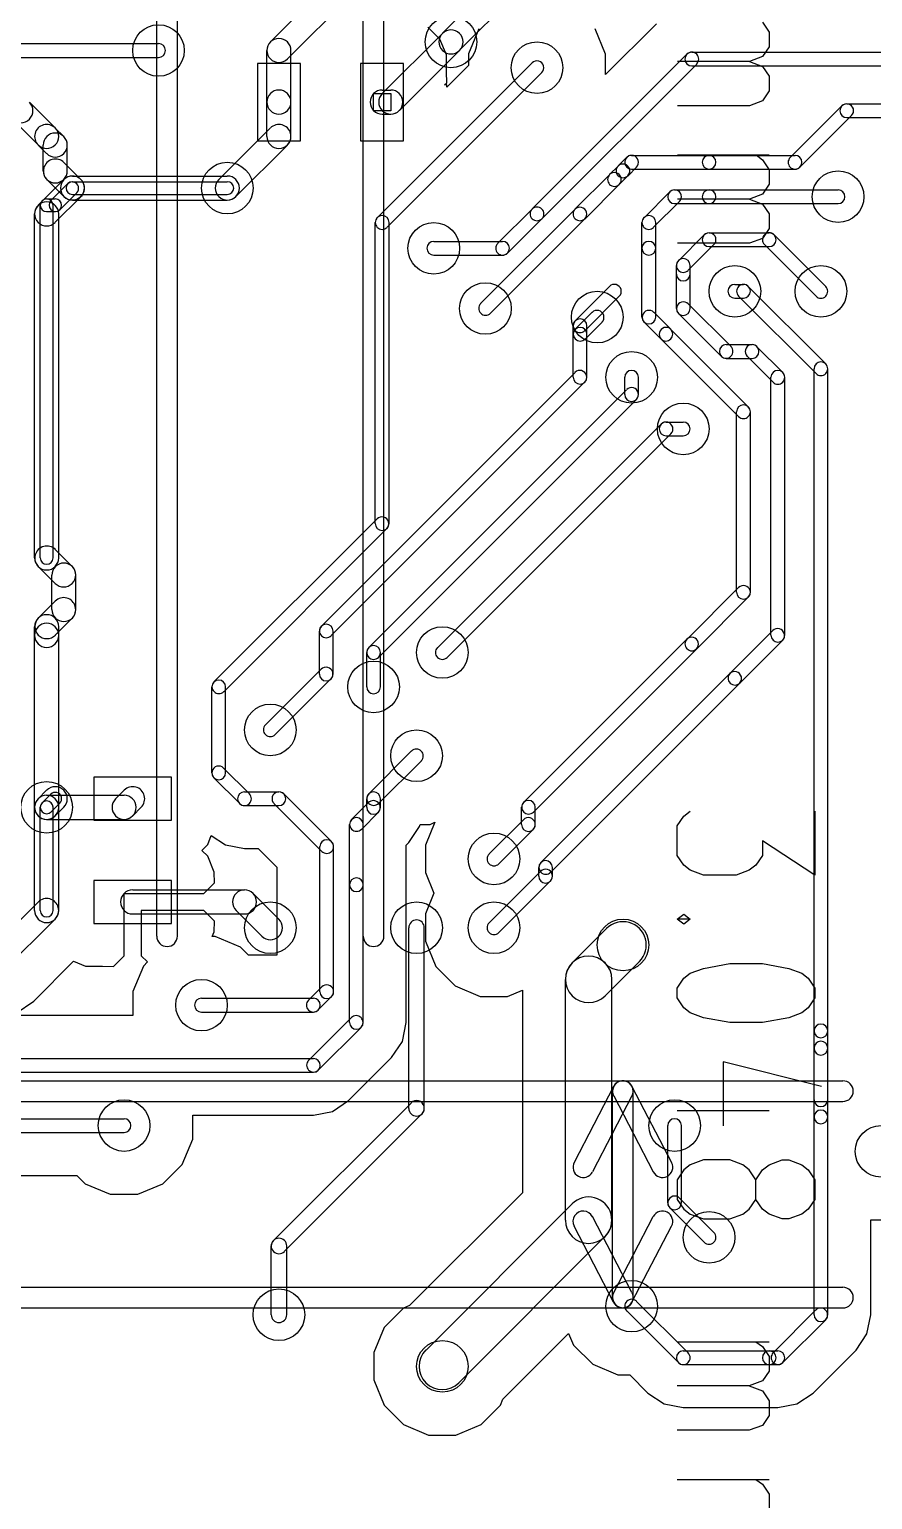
# Model space of a CAD drawing. Extents: x -29274 to 69862, y 24345 to 162744.
# Drawn here: x 47500 to 52400, y 35146 to 43692 of the extents above; entities that cross this region are included whole.
import ezdxf

# ---------------------------------------------------------------- set-up
doc = ezdxf.new("R2010")
doc.units = 0
doc.layers.add('BLACK', color=1, linetype='CONTINUOUS')

msp = doc.modelspace()

# ---------------------------------------------------------------- linework, layer by layer
at = {"layer": 'BLACK'}
for p, q in [((48240, 38421), (48240, 48049)), ((48360, 38421), (48360, 48049)), ((49440, 38421), (49440, 48049)), ((49560, 38421), (49560, 48049)), ((50100, 44819), (48901, 43620)), ((50199, 44720), (49000, 43521)), ((49901, 43670), (50700, 44469)), ((50000, 43571), (50799, 44370)), ((49886, 43636), (49816, 43706)), ((49886, 43636), (49816, 43706)), ((50112, 43696), (50051, 43550)), ((50112, 43696), (50051, 43550)), ((50849, 43549), (50788, 43696)), ((50849, 43549), (50788, 43696)), ((51144, 43725), (50849, 43430)), ((51144, 43725), (50849, 43430)), ((51761, 43735), (51800, 43677)), ((51800, 43677), (51800, 43592)), ((43650, 43610), (48250, 43610)), ((49900, 43669), (49551, 43320)), ((49924, 43545), (49886, 43636)), ((49924, 43545), (49886, 43636)), ((51800, 43592), (51761, 43535)), ((43650, 43530), (48250, 43530)), ((48880, 43270), (48880, 43570)), ((49020, 43270), (49020, 43570)), ((49999, 43570), (49650, 43221)), ((49924, 43446), (49924, 43545)), ((49924, 43446), (49924, 43545)), ((50051, 43550), (50051, 43482)), ((50051, 43550), (50051, 43482)), ((51321, 43548), (50422, 42649)), ((50849, 43430), (50849, 43549)), ((50849, 43430), (50849, 43549)), ((51685, 43506), (51266, 43506)), ((51350, 43560), (52800, 43560)), ((51761, 43535), (51685, 43506)), ((51685, 43506), (51761, 43477)), ((48825, 43495), (48825, 43045)), ((49075, 43495), (48825, 43495)), ((49075, 43045), (49075, 43495)), ((49425, 43495), (49425, 43045)), ((49675, 43495), (49425, 43495)), ((49522, 42599), (50421, 43498)), ((49579, 42542), (50478, 43441)), ((49675, 43045), (49675, 43495)), ((49925, 43382), (49924, 43446)), ((49925, 43382), (49924, 43446)), ((50051, 43482), (49925, 43356)), ((50051, 43482), (49925, 43356)), ((51378, 43491), (50479, 42592)), ((51350, 43480), (52800, 43480)), ((51761, 43477), (51800, 43420)), ((51800, 43420), (51800, 43335)), ((49550, 43340), (49600, 43340)), ((49913, 43370), (49925, 43382)), ((49913, 43370), (49925, 43382)), ((49925, 43370), (49913, 43370)), ((49925, 43370), (49913, 43370)), ((49925, 43356), (49925, 43370)), ((49925, 43356), (49925, 43370)), ((51800, 43335), (51761, 43277)), ((47500, 43269), (47649, 43120)), ((48880, 43070), (48880, 43270)), ((49020, 43070), (49020, 43270)), ((49500, 43220), (49500, 43320)), ((49500, 43320), (49600, 43320)), ((49500, 43220), (49500, 43320)), ((49500, 43320), (49600, 43320)), ((49600, 43320), (49600, 43220)), ((49600, 43320), (49600, 43220)), ((51685, 43249), (51266, 43249)), ((51761, 43277), (51685, 43249)), ((51922, 42948), (52222, 43248)), ((52250, 43260), (52700, 43260)), ((47401, 43170), (47550, 43021)), ((49600, 43220), (49500, 43220)), ((49600, 43220), (49500, 43220)), ((49550, 43200), (49600, 43200)), ((51978, 42892), (52278, 43192)), ((52250, 43180), (52700, 43180)), ((47699, 43070), (47650, 43119)), ((48601, 42820), (48900, 43119)), ((47600, 42971), (47551, 43020)), ((47580, 42870), (47580, 43020)), ((47720, 42870), (47720, 43020)), ((48700, 42721), (48999, 43020)), ((48825, 43045), (49075, 43045)), ((49425, 43045), (49675, 43045)), ((47799, 42820), (47700, 42919)), ((50922, 42899), (50971, 42948)), ((51000, 42960), (51450, 42960)), ((51266, 42963), (51800, 42963)), ((51450, 42960), (51950, 42960)), ((51723, 42963), (51761, 42935)), ((51761, 42935), (51800, 42877)), ((47750, 42840), (48650, 42840)), ((50672, 42649), (50871, 42848)), ((50872, 42849), (50921, 42898)), ((50929, 42792), (50978, 42841)), ((50979, 42842), (51028, 42891)), ((51000, 42880), (51450, 42880)), ((51450, 42880), (51950, 42880)), ((51800, 42877), (51800, 42792)), ((47551, 42670), (47700, 42819)), ((47700, 42721), (47601, 42820)), ((47624, 42697), (47723, 42796)), ((47677, 42644), (47776, 42743)), ((47750, 42807), (48650, 42807)), ((50729, 42592), (50928, 42791)), ((51072, 42598), (51222, 42748)), ((51250, 42760), (51450, 42760)), ((51450, 42760), (52200, 42760)), ((51761, 42735), (51685, 42706)), ((51800, 42792), (51761, 42735)), ((47563, 40620), (47563, 42670)), ((47600, 42707), (47650, 42707)), ((47637, 40620), (47637, 42670)), ((47650, 42571), (47799, 42720)), ((47750, 42733), (48650, 42733)), ((47750, 42700), (48650, 42700)), ((51128, 42542), (51278, 42692)), ((51250, 42680), (51450, 42680)), ((51685, 42706), (51266, 42706)), ((51450, 42680), (52200, 42680)), ((51685, 42706), (51761, 42677)), ((51761, 42677), (51800, 42620)), ((47530, 40620), (47530, 42620)), ((47600, 42633), (47650, 42633)), ((47670, 40620), (47670, 42620)), ((49510, 40820), (49510, 42570)), ((49590, 40820), (49590, 42570)), ((50122, 42099), (50671, 42648)), ((50179, 42042), (50728, 42591)), ((50421, 42648), (50222, 42449)), ((50478, 42591), (50279, 42392)), ((51060, 42420), (51060, 42570)), ((51140, 42420), (51140, 42570)), ((51800, 42620), (51800, 42535)), ((51272, 42348), (51422, 42498)), ((51450, 42510), (51800, 42510)), ((51800, 42535), (51761, 42477)), ((51828, 42498), (52128, 42198)), ((49850, 42460), (50250, 42460)), ((51060, 42020), (51060, 42420)), ((51140, 42020), (51140, 42420)), ((51685, 42449), (51266, 42449)), ((51328, 42292), (51478, 42442)), ((51450, 42430), (51800, 42430)), ((51761, 42477), (51685, 42449)), ((51772, 42442), (52072, 42142)), ((49850, 42380), (50250, 42380)), ((51260, 42070), (51260, 42320)), ((51260, 42270), (51260, 42320)), ((51340, 42070), (51340, 42320)), ((51340, 42270), (51340, 42320)), ((50672, 41999), (50871, 42198)), ((50729, 41942), (50928, 42141)), ((51600, 42210), (51650, 42210)), ((51622, 42142), (52072, 41692)), ((51678, 42198), (52128, 41748)), ((51578, 41849), (51329, 42098)), ((51600, 42130), (51650, 42130)), ((50660, 41670), (50660, 41970)), ((50672, 41949), (50771, 42048)), ((50729, 41892), (50828, 41991)), ((50740, 41670), (50740, 41970)), ((51171, 41892), (51072, 41991)), ((51228, 41949), (51129, 42048)), ((51521, 41792), (51272, 42041)), ((50660, 41670), (50660, 41920)), ((50740, 41670), (50740, 41920)), ((51622, 41442), (51172, 41892)), ((51678, 41498), (51228, 41948)), ((51550, 41860), (51700, 41860)), ((51878, 41698), (51728, 41848)), ((51550, 41780), (51700, 41780)), ((51822, 41642), (51672, 41792)), ((52060, 37870), (52060, 41720)), ((52140, 37870), (52140, 41720)), ((49197, 40224), (50671, 41698)), ((49253, 40168), (50727, 41642)), ((50960, 41570), (50960, 41670)), ((51040, 41570), (51040, 41670)), ((51810, 40170), (51810, 41670)), ((51890, 40170), (51890, 41670)), ((49472, 40099), (50971, 41598)), ((49529, 40042), (51028, 41541)), ((51610, 40420), (51610, 41470)), ((51690, 40420), (51690, 41470)), ((49872, 40098), (51172, 41398)), ((51200, 41410), (51300, 41410)), ((49928, 40042), (51228, 41342)), ((51200, 41330), (51300, 41330)), ((48572, 39899), (49521, 40848)), ((48629, 39842), (49578, 40791)), ((47749, 40570), (47650, 40669)), ((47650, 40471), (47551, 40570)), ((47630, 40320), (47630, 40520)), ((47770, 40320), (47770, 40520)), ((51322, 40148), (51622, 40448)), ((47551, 40270), (47650, 40369)), ((51378, 40092), (51678, 40392)), ((47650, 40171), (47749, 40270)), ((47530, 40170), (47530, 40220)), ((47670, 40170), (47670, 40220)), ((49185, 39945), (49185, 40195)), ((49265, 39945), (49265, 40195)), ((51572, 39949), (51821, 40198)), ((47530, 39170), (47530, 40170)), ((47670, 39170), (47670, 40170)), ((50372, 39199), (51321, 40148)), ((50429, 39142), (51378, 40091)), ((51629, 39892), (51878, 40141)), ((49460, 39870), (49460, 40070)), ((49540, 39870), (49540, 40070)), ((48872, 39649), (49196, 39973)), ((48928, 39593), (49252, 39917)), ((50472, 38849), (51571, 39948)), ((48560, 39370), (48560, 39870)), ((48640, 39370), (48640, 39870)), ((50529, 38792), (51628, 39891)), ((49721, 39498), (49472, 39249)), ((49778, 39441), (49529, 39192)), ((48325, 39345), (47875, 39345)), ((47875, 39345), (47875, 39095)), ((48325, 39095), (48325, 39345)), ((48722, 39192), (48572, 39342)), ((48778, 39248), (48628, 39398)), ((47600, 39269), (47551, 39220)), ((47574, 39196), (47624, 39246)), ((47600, 39240), (48050, 39240)), ((48001, 39220), (48050, 39269)), ((48750, 39260), (48950, 39260)), ((49256, 38971), (48979, 39248)), ((47530, 38570), (47530, 39170)), ((47563, 38570), (47563, 39170)), ((47626, 39144), (47676, 39194)), ((47637, 38570), (47637, 39170)), ((47699, 39170), (47650, 39121)), ((47670, 38570), (47670, 39170)), ((48100, 39121), (48149, 39170)), ((48750, 39180), (48950, 39180)), ((49199, 38914), (48922, 39191)), ((49471, 39198), (49372, 39099)), ((49460, 39170), (49460, 39220)), ((49540, 39170), (49540, 39220)), ((50360, 39070), (50360, 39170)), ((50440, 39070), (50440, 39170)), ((51303, 39119), (51341, 39147)), ((52065, 39147), (52065, 38776)), ((47600, 39100), (48050, 39100)), ((47875, 39095), (48325, 39095)), ((49360, 38720), (49360, 39070)), ((49528, 39141), (49429, 39042)), ((49440, 38720), (49440, 39070)), ((49768, 39059), (49770, 39071)), ((49768, 39059), (49770, 39071)), ((49770, 39071), (49829, 39071)), ((49770, 39071), (49829, 39071)), ((49856, 39083), (49801, 38950)), ((49856, 39083), (49801, 38950)), ((49829, 39071), (49856, 39083)), ((49829, 39071), (49856, 39083)), ((50172, 38899), (50371, 39098)), ((51265, 39062), (51303, 39119)), ((51265, 38890), (51265, 39062)), ((48536, 38954), (48557, 39007)), ((48536, 38954), (48557, 39007)), ((48557, 39007), (48639, 38952)), ((48557, 39007), (48639, 38952)), ((49705, 38965), (49768, 39059)), ((49705, 38965), (49768, 39059)), ((50229, 38842), (50428, 39041)), ((52065, 38776), (51760, 38976)), ((51760, 38976), (51760, 38890)), ((48502, 38920), (48536, 38954)), ((48502, 38920), (48536, 38954)), ((48536, 38886), (48502, 38920)), ((48536, 38886), (48502, 38920)), ((48639, 38952), (48750, 38930)), ((48639, 38952), (48750, 38930)), ((48750, 38930), (48830, 38930)), ((48750, 38930), (48830, 38930)), ((48830, 38930), (48938, 38822)), ((48830, 38930), (48938, 38822)), ((49188, 38098), (49188, 38942)), ((49268, 38098), (49268, 38942)), ((49690, 38950), (49705, 38965)), ((49690, 38950), (49705, 38965)), ((49690, 38720), (49690, 38950)), ((49690, 38720), (49690, 38950)), ((49801, 38950), (49801, 38791)), ((49801, 38950), (49801, 38791)), ((51303, 38833), (51265, 38890)), ((51760, 38890), (51722, 38833)), ((48574, 38794), (48536, 38886)), ((48574, 38794), (48536, 38886)), ((48938, 38822), (48938, 38310)), ((48938, 38822), (48938, 38310)), ((50460, 38770), (50460, 38820)), ((50540, 38770), (50540, 38820)), ((51341, 38804), (51303, 38833)), ((51418, 38776), (51341, 38804)), ((51684, 38804), (51608, 38776)), ((51722, 38833), (51684, 38804)), ((48325, 38745), (47875, 38745)), ((47875, 38745), (47875, 38495)), ((48325, 38495), (48325, 38745)), ((48513, 38670), (48575, 38732)), ((48513, 38670), (48575, 38732)), ((48575, 38732), (48574, 38794)), ((48575, 38732), (48574, 38794)), ((49360, 37920), (49360, 38720)), ((49440, 37920), (49440, 38720)), ((49690, 37920), (49690, 38720)), ((49690, 37920), (49690, 38720)), ((49801, 38791), (49851, 38671)), ((49801, 38791), (49851, 38671)), ((50172, 38498), (50472, 38798)), ((50228, 38442), (50528, 38742)), ((51608, 38776), (51418, 38776)), ((48050, 38570), (48050, 38670)), ((48050, 38670), (48150, 38670)), ((48050, 38570), (48050, 38670)), ((48050, 38670), (48150, 38670)), ((48100, 38690), (48750, 38690)), ((48150, 38670), (48200, 38670)), ((48150, 38670), (48200, 38670)), ((48200, 38670), (48513, 38670)), ((48200, 38670), (48513, 38670)), ((48800, 38669), (48949, 38520)), ((49851, 38671), (49801, 38550)), ((49851, 38671), (49801, 38550)), ((47251, 38320), (47550, 38619)), ((48050, 38520), (48050, 38570)), ((48050, 38520), (48050, 38570)), ((48100, 38550), (48750, 38550)), ((48513, 38570), (48150, 38570)), ((48150, 38570), (48150, 38307)), ((48513, 38570), (48150, 38570)), ((48150, 38570), (48150, 38307)), ((48575, 38508), (48513, 38570)), ((48575, 38508), (48513, 38570)), ((48701, 38570), (48850, 38421)), ((49801, 38550), (49801, 38391)), ((49801, 38550), (49801, 38391)), ((51265, 38519), (51303, 38548)), ((51303, 38548), (51341, 38519)), ((47350, 38221), (47649, 38520)), ((47875, 38495), (48325, 38495)), ((48050, 38307), (48050, 38520)), ((48050, 38307), (48050, 38520)), ((48574, 38446), (48575, 38508)), ((48574, 38446), (48575, 38508)), ((49705, 37420), (49705, 38470)), ((49795, 37420), (49795, 38470)), ((50655, 38266), (50854, 38465)), ((51303, 38491), (51265, 38519)), ((51341, 38519), (51265, 38519)), ((51341, 38519), (51303, 38491)), ((48562, 38419), (48574, 38446)), ((48562, 38419), (48574, 38446)), ((48580, 38419), (48562, 38419)), ((48580, 38419), (48562, 38419)), ((48726, 38358), (48580, 38419)), ((48726, 38358), (48580, 38419)), ((49801, 38391), (49862, 38244)), ((49801, 38391), (49862, 38244)), ((47988, 38245), (48050, 38307)), ((47988, 38245), (48050, 38307)), ((48150, 38307), (48186, 38271)), ((48150, 38307), (48186, 38271)), ((48774, 38310), (48726, 38358)), ((48774, 38310), (48726, 38358)), ((48938, 38310), (48774, 38310)), ((48938, 38310), (48774, 38310)), ((47526, 38044), (47756, 38275)), ((47526, 38044), (47756, 38275)), ((47756, 38275), (47825, 38246)), ((47756, 38275), (47825, 38246)), ((47825, 38246), (47924, 38246)), ((47825, 38246), (47924, 38246)), ((47924, 38246), (47988, 38245)), ((47924, 38246), (47988, 38245)), ((48162, 38246), (48101, 38100)), ((48162, 38246), (48101, 38100)), ((48186, 38271), (48162, 38246)), ((48186, 38271), (48162, 38246)), ((49862, 38244), (49974, 38132)), ((49862, 38244), (49974, 38132)), ((50846, 38075), (51045, 38274)), ((51341, 38205), (51418, 38233)), ((51418, 38233), (51570, 38262)), ((51570, 38262), (51760, 38262)), ((51760, 38262), (51913, 38233)), ((51913, 38233), (51989, 38205)), ((49122, 38048), (49200, 38126)), ((49974, 38132), (50120, 38071)), ((49974, 38132), (50120, 38071)), ((50615, 36770), (50615, 38170)), ((50885, 36770), (50885, 38170)), ((51265, 38119), (51303, 38176)), ((51303, 38176), (51341, 38205)), ((51989, 38205), (52027, 38176)), ((52027, 38176), (52065, 38119)), ((47423, 37974), (47526, 38044)), ((47423, 37974), (47526, 38044)), ((48101, 38100), (48101, 37960)), ((48101, 38100), (48101, 37960)), ((48500, 38060), (49150, 38060)), ((49178, 37992), (49256, 38070)), ((50120, 38071), (50279, 38071)), ((50120, 38071), (50279, 38071)), ((50279, 38071), (50365, 38107)), ((50279, 38071), (50365, 38107)), ((50365, 38107), (50365, 36929)), ((50365, 38107), (50365, 36929)), ((51265, 38062), (51265, 38119)), ((51303, 38005), (51265, 38062)), ((52065, 38062), (52027, 38005)), ((52065, 38119), (52065, 38062)), ((48101, 37960), (47351, 37960)), ((48101, 37960), (47351, 37960)), ((48500, 37980), (49150, 37980)), ((51341, 37976), (51303, 38005)), ((51418, 37947), (51341, 37976)), ((51989, 37976), (51913, 37947)), ((52027, 38005), (51989, 37976)), ((49371, 37948), (49122, 37699)), ((49428, 37891), (49179, 37642)), ((49668, 37809), (49690, 37920)), ((49668, 37809), (49690, 37920)), ((51570, 37919), (51418, 37947)), ((51760, 37919), (51570, 37919)), ((51913, 37947), (51760, 37919)), ((52060, 37370), (52060, 37870)), ((52060, 37770), (52060, 37870)), ((52140, 37370), (52140, 37870)), ((52140, 37770), (52140, 37870)), ((49605, 37715), (49668, 37809)), ((49605, 37715), (49668, 37809)), ((46100, 37710), (49150, 37710)), ((49355, 37465), (49605, 37715)), ((49355, 37465), (49605, 37715)), ((52060, 37470), (52060, 37770)), ((52060, 37470), (52060, 37770)), ((52140, 37470), (52140, 37770)), ((52140, 37470), (52140, 37770)), ((46100, 37630), (49150, 37630)), ((52103, 37548), (51532, 37691)), ((51532, 37691), (51532, 37319)), ((42700, 37580), (52228, 37580)), ((50895, 37548), (50666, 37106)), ((51002, 37548), (51232, 37106)), ((42700, 37460), (52228, 37460)), ((48919, 36652), (49718, 37451)), ((49261, 37402), (49355, 37465)), ((49261, 37402), (49355, 37465)), ((51002, 37492), (50773, 37050)), ((50889, 36320), (50889, 37520)), ((50896, 37492), (51126, 37050)), ((51009, 36320), (51009, 37520)), ((45994, 37360), (48050, 37360)), ((48449, 37240), (48449, 37380)), ((48449, 37380), (49150, 37380)), ((48449, 37240), (48449, 37380)), ((48449, 37380), (49150, 37380)), ((48982, 36589), (49781, 37388)), ((49150, 37380), (49261, 37402)), ((49150, 37380), (49261, 37402)), ((51799, 37405), (51265, 37405)), ((52060, 36220), (52060, 37370)), ((52140, 36220), (52140, 37370)), ((45994, 37280), (48050, 37280)), ((51210, 36870), (51210, 37320)), ((51290, 36870), (51290, 37320)), ((48388, 37094), (48449, 37240)), ((48388, 37094), (48449, 37240)), ((48276, 36982), (48388, 37094)), ((48276, 36982), (48388, 37094)), ((51418, 37120), (51341, 37091)), ((51570, 37120), (51418, 37120)), ((51646, 37091), (51570, 37120)), ((51799, 37091), (51875, 37120)), ((51875, 37120), (51913, 37120)), ((51913, 37120), (51989, 37091)), ((46954, 37030), (47776, 37030)), ((46954, 37030), (47776, 37030)), ((47776, 37030), (47824, 36982)), ((47776, 37030), (47824, 36982)), ((51303, 37063), (51265, 37005)), ((51341, 37091), (51303, 37063)), ((51684, 37063), (51646, 37091)), ((51722, 37005), (51684, 37063)), ((51722, 37005), (51760, 37063)), ((51760, 37063), (51799, 37091)), ((51989, 37091), (52027, 37063)), ((52027, 37063), (52065, 37005)), ((47824, 36982), (47970, 36921)), ((47824, 36982), (47970, 36921)), ((48129, 36921), (48276, 36982)), ((48129, 36921), (48276, 36982)), ((50365, 36929), (49708, 36273)), ((50365, 36929), (49708, 36273)), ((51265, 37005), (51265, 36891)), ((51722, 36891), (51722, 37005)), ((52065, 37005), (52065, 36891)), ((47970, 36921), (48129, 36921)), ((47970, 36921), (48129, 36921)), ((49805, 36015), (50655, 36865)), ((51421, 36642), (51222, 36841)), ((51265, 36891), (51303, 36834)), ((51478, 36699), (51279, 36898)), ((51684, 36834), (51722, 36891)), ((51760, 36834), (51722, 36891)), ((52065, 36891), (52027, 36834)), ((51002, 36349), (50773, 36791)), ((50896, 36349), (51126, 36791)), ((51303, 36834), (51341, 36805)), ((51341, 36805), (51418, 36777)), ((51418, 36777), (51570, 36777)), ((51570, 36777), (51646, 36805)), ((51646, 36805), (51684, 36834)), ((51799, 36805), (51760, 36834)), ((51875, 36777), (51799, 36805)), ((51913, 36777), (51875, 36777)), ((51989, 36805), (51913, 36777)), ((52027, 36834), (51989, 36805)), ((52390, 36220), (52390, 36771)), ((52390, 36771), (52529, 36771)), ((52390, 36220), (52390, 36771)), ((52390, 36771), (52529, 36771)), ((49995, 35825), (50845, 36675)), ((50895, 36293), (50666, 36735)), ((51002, 36293), (51232, 36735)), ((48905, 36220), (48905, 36620)), ((48995, 36220), (48995, 36620)), ((42700, 36380), (52228, 36380)), ((42700, 36260), (52228, 36260)), ((49674, 36258), (49562, 36146)), ((49674, 36258), (49562, 36146)), ((49708, 36273), (49674, 36258)), ((49708, 36273), (49674, 36258)), ((50972, 36242), (51272, 35942)), ((51028, 36298), (51328, 35998)), ((51822, 35999), (52071, 36248)), ((51879, 35942), (52128, 36191)), ((52368, 36109), (52390, 36220)), ((52368, 36109), (52390, 36220)), ((49562, 36146), (49501, 36000)), ((49562, 36146), (49501, 36000)), ((50252, 35729), (50634, 36111)), ((50252, 35729), (50634, 36111)), ((50634, 36111), (50662, 36044)), ((50634, 36111), (50662, 36044)), ((52305, 36015), (52368, 36109)), ((52305, 36015), (52368, 36109)), ((49501, 36000), (49501, 35841)), ((49501, 36000), (49501, 35841)), ((50662, 36044), (50774, 35932)), ((50662, 36044), (50774, 35932)), ((51265, 36063), (51799, 36063)), ((51300, 36010), (51800, 36010)), ((51722, 36063), (51760, 36035)), ((51760, 36035), (51799, 35977)), ((51800, 36010), (51850, 36010)), ((52055, 35765), (52305, 36015)), ((52055, 35765), (52305, 36015)), ((50774, 35932), (50920, 35871)), ((50774, 35932), (50920, 35871)), ((51300, 35930), (51800, 35930)), ((51799, 35977), (51799, 35892)), ((51800, 35930), (51850, 35930)), ((49501, 35841), (49562, 35694)), ((49501, 35841), (49562, 35694)), ((50920, 35871), (50989, 35871)), ((50920, 35871), (50989, 35871)), ((50989, 35871), (51095, 35765)), ((50989, 35871), (51095, 35765)), ((51760, 35835), (51684, 35806)), ((51799, 35892), (51760, 35835)), ((50238, 35694), (50252, 35729)), ((50238, 35694), (50252, 35729)), ((51095, 35765), (51189, 35702)), ((51095, 35765), (51189, 35702)), ((51684, 35806), (51265, 35806)), ((51684, 35806), (51760, 35777)), ((51760, 35777), (51799, 35720)), ((51961, 35702), (52055, 35765)), ((51961, 35702), (52055, 35765)), ((49562, 35694), (49674, 35582)), ((49562, 35694), (49674, 35582)), ((50126, 35582), (50238, 35694)), ((50126, 35582), (50238, 35694)), ((51189, 35702), (51300, 35680)), ((51189, 35702), (51300, 35680)), ((51300, 35680), (51800, 35680)), ((51300, 35680), (51800, 35680)), ((51799, 35720), (51799, 35635)), ((51800, 35680), (51850, 35680)), ((51800, 35680), (51850, 35680)), ((51850, 35680), (51961, 35702)), ((51850, 35680), (51961, 35702)), ((49674, 35582), (49820, 35521)), ((49674, 35582), (49820, 35521)), ((49979, 35521), (50126, 35582)), ((49979, 35521), (50126, 35582)), ((51760, 35577), (51684, 35549)), ((51799, 35635), (51760, 35577)), ((49820, 35521), (49979, 35521)), ((49820, 35521), (49979, 35521)), ((51684, 35549), (51265, 35549)), ((51265, 35263), (51799, 35263)), ((51722, 35263), (51760, 35235)), ((51760, 35235), (51799, 35177)), ((51799, 35177), (51799, 35092))]:
    msp.add_line(p, q, dxfattribs=at)
for centre in [(49950, 43620), (48250, 43570), (50450, 43470), (48650, 42770), (52200, 42720), (49850, 42420), (51600, 42170), (52100, 42170), (50150, 42070), (50800, 42020), (51000, 41670), (51300, 41370), (49900, 40070), (49500, 39870), (48900, 39620), (49750, 39470), (47600, 39170), (50200, 38870), (48900, 38470), (49750, 38470), (50200, 38470), (50950, 38370), (48500, 38020), (48050, 37320), (51250, 37320), (52450, 37170), (51450, 36670), (51000, 36270), (48950, 36220), (49900, 35920)]:
    msp.add_circle(centre, 150, dxfattribs=at)
for centre, radius, start, end in [((49950, 43620), 70, -45, 135), ((48250, 43570), 40, 270, 450), ((48950, 43570), 70, 360, 540), ((48950, 43570), 70, 135, 315), ((49950, 43620), 70, 135, 315), ((50450, 43470), 40, 315, 495), ((51350, 43520), 40, 90, 270), ((51350, 43520), 40, -45, 135), ((48950, 43270), 70, 360, 540), ((49550, 43270), 70, 90, 270), ((49600, 43270), 70, 270, 450), ((47450, 43220), 70, 225, 405), ((48950, 43270), 70, 180, 360), ((49600, 43270), 70, 135, 315), ((52250, 43220), 40, 90, 270), ((52250, 43220), 40, 315, 495), ((47600, 43070), 70, 405, 585), ((47600, 43070), 70, 225, 405), ((47650, 43020), 70, 360, 540), ((48950, 43070), 70, 315, 495), ((47650, 43020), 70, 225, 405), ((48950, 43070), 70, 180, 360), ((47651, 42869), 70, 405, 585), ((50950, 42870), 40, 315, 495), ((51000, 42920), 40, 90, 270), ((51000, 42920), 40, 315, 495), ((51450, 42920), 40, 90, 270), ((51450, 42920), 40, 270, 450), ((51950, 42920), 40, 135, 315), ((51950, 42920), 40, 270, 450), ((47650, 42870), 70, 180, 360), ((47750, 42770), 70, 90, 270), ((47749, 42771), 70, 225, 405), ((47750, 42770), 70, 315, 495), ((48650, 42770), 70, 270, 450), ((50900, 42820), 40, 135, 315), ((50900, 42820), 40, 315, 495), ((50950, 42870), 40, 135, 315), ((47750, 42770), 37, 90, 270), ((47749, 42769), 37, 315, 495), ((48650, 42770), 70, 135, 315), ((48650, 42770), 37, 270, 450), ((51250, 42720), 40, 90, 270), ((51250, 42720), 40, 315, 495), ((51450, 42720), 40, 90, 270), ((51450, 42720), 40, 270, 450), ((52200, 42720), 40, 270, 450), ((47600, 42620), 70, 360, 540), ((47600, 42620), 70, 135, 315), ((47600, 42670), 37, 90, 270), ((47600, 42670), 37, 360, 540), ((47651, 42671), 37, 135, 315), ((47650, 42670), 37, 270, 450), ((50450, 42620), 40, -45, 135), ((50699, 42619), 40, 315, 495), ((49550, 42570), 40, 360, 540), ((49550, 42570), 40, 135, 315), ((50450, 42620), 40, 135, 315), ((50700, 42620), 40, 135, 315), ((51100, 42570), 40, 360, 540), ((51100, 42570), 40, 135, 315), ((51450, 42470), 40, 90, 270), ((51450, 42470), 40, 315, 495), ((51800, 42470), 40, 45, 225), ((51800, 42470), 40, 270, 450), ((49850, 42420), 40, 90, 270), ((50250, 42420), 40, 135, 315), ((50250, 42420), 40, 270, 450), ((51100, 42420), 40, 360, 540), ((51100, 42420), 40, 180, 360), ((51300, 42320), 40, 360, 540), ((51300, 42320), 40, 360, 540), ((51300, 42320), 40, 135, 315), ((51300, 42270), 40, 180, 360), ((50900, 42170), 40, 315, 495), ((51600, 42170), 40, 90, 270), ((51650, 42170), 40, 45, 225), ((51650, 42170), 40, 270, 450), ((52100, 42170), 40, 225, 405), ((50151, 42071), 40, 135, 315), ((50799, 42019), 40, 315, 495), ((51101, 42019), 40, 405, 585), ((51300, 42070), 40, 180, 360), ((51301, 42069), 40, 405, 585), ((50700, 41970), 40, 360, 540), ((50700, 41970), 40, 135, 315), ((51100, 42020), 40, 180, 360), ((50700, 41920), 40, 360, 540), ((50701, 41921), 40, 135, 315), ((51200, 41920), 40, 405, 585), ((51199, 41921), 40, 225, 405), ((51550, 41820), 40, 90, 270), ((51549, 41821), 40, 225, 405), ((51700, 41820), 40, 405, 585), ((51700, 41820), 40, 270, 450), ((50699, 41670), 40, 315, 495), ((51000, 41670), 40, 360, 540), ((51850, 41670), 40, 360, 540), ((52100, 41720), 40, 360, 540), ((52100, 41720), 40, 225, 405), ((50700, 41670), 40, 180, 360), ((50700, 41670), 40, 180, 360), ((51850, 41670), 40, 225, 405), ((51000, 41570), 40, 180, 360), ((51000, 41570), 40, 315, 495), ((51650, 41470), 40, 360, 540), ((51650, 41470), 40, 225, 405), ((51200, 41370), 40, 90, 270), ((51200, 41370), 40, 315, 495), ((51300, 41370), 40, 270, 450), ((49549, 40819), 40, 315, 495), ((49550, 40820), 40, 180, 360), ((47601, 40619), 70, 405, 585), ((47600, 40620), 70, 180, 360), ((47600, 40620), 37, 180, 360), ((47700, 40520), 70, 360, 540), ((47699, 40521), 70, 225, 405), ((51650, 40420), 40, 315, 495), ((47699, 40319), 70, 315, 495), ((51650, 40420), 40, 180, 360), ((47600, 40220), 70, 360, 540), ((47601, 40221), 70, 135, 315), ((47700, 40320), 70, 180, 360), ((47600, 40170), 70, 360, 540), ((49225, 40195), 40, 360, 540), ((49225, 40196), 40, 135, 315), ((51849, 40169), 40, 315, 495), ((47600, 40170), 70, 180, 360), ((49500, 40070), 40, 360, 540), ((49500, 40070), 40, 0, 180), ((49500, 40070), 40, 135, 315), ((49900, 40070), 40, 135, 315), ((51350, 40120), 40, 135, 315), ((51349, 40119), 40, 315, 495), ((51850, 40170), 40, 180, 360), ((49500, 40070), 40, 180, 360), ((49225, 39945), 40, 180, 360), ((49224, 39945), 40, 315, 495), ((51601, 39921), 40, 135, 315), ((51599, 39919), 40, 315, 495), ((48600, 39870), 40, 360, 540), ((48601, 39871), 40, 135, 315), ((49500, 39870), 40, 180, 360), ((48900, 39621), 40, 135, 315), ((49749, 39469), 40, -45, 135), ((48600, 39370), 40, 405, 585), ((48600, 39370), 40, 180, 360), ((47600, 39170), 70, 90, 270), ((47600, 39170), 70, 360, 540), ((47650, 39220), 70, -45, 135), ((47650, 39220), 37, 315, 495), ((48050, 39170), 70, 270, 450), ((48100, 39220), 70, 315, 495), ((48750, 39220), 40, 90, 270), ((48750, 39220), 40, 225, 405), ((48950, 39220), 40, 405, 585), ((48950, 39220), 40, 270, 450), ((49500, 39220), 40, 360, 540), ((49501, 39221), 40, 135, 315), ((47600, 39170), 70, 135, 315), ((47600, 39170), 70, 180, 360), ((47600, 39170), 37, 360, 540), ((47600, 39170), 37, 135, 315), ((48050, 39170), 70, 135, 315), ((49500, 39170), 40, 180, 360), ((49499, 39169), 40, -45, 135), ((50400, 39170), 40, 360, 540), ((50401, 39171), 40, 135, 315), ((49400, 39070), 40, 360, 540), ((49401, 39071), 40, 135, 315), ((50400, 39070), 40, 180, 360), ((50400, 39070), 40, 315, 495), ((49228, 38942), 40, 360, 540), ((49228, 38942), 40, 225, 405), ((50200, 38870), 40, 135, 315), ((50500, 38820), 40, 360, 540), ((50501, 38821), 40, 135, 315), ((50500, 38770), 40, 315, 495), ((49400, 38720), 40, 360, 540), ((49400, 38720), 40, 180, 360), ((50500, 38770), 40, 180, 360), ((47600, 38570), 70, 315, 495), ((48100, 38620), 70, 90, 270), ((48750, 38620), 70, 45, 225), ((48750, 38620), 70, 270, 450), ((47600, 38570), 70, 180, 360), ((47600, 38570), 37, 180, 360), ((48900, 38470), 70, 225, 405), ((49750, 38470), 45, 360, 540), ((50200, 38470), 40, 135, 315), ((50950, 38370), 135, 315, 495), ((48300, 38421), 60, 180, 360), ((49500, 38421), 60, 180, 360), ((50750, 38170), 135, 360, 540), ((50750, 38170), 135, 135, 315), ((49228, 38098), 40, 315, 495), ((48500, 38020), 40, 90, 270), ((49150, 38020), 40, 135, 315), ((49150, 38020), 40, 270, 450), ((49228, 38098), 40, 180, 360), ((49399, 37919), 40, -45, 135), ((49400, 37920), 40, 180, 360), ((52100, 37870), 40, 360, 540), ((52100, 37870), 40, 360, 540), ((52100, 37870), 40, 180, 360), ((52100, 37770), 40, 360, 540), ((52100, 37770), 40, 360, 540), ((49151, 37671), 40, 135, 315), ((49150, 37670), 40, 270, 450), ((52100, 37770), 40, 180, 360), ((50949, 37520), 60, 360, 540), ((50949, 37520), 60, 27, 207), ((50949, 37520), 60, -27, 152), ((52228, 37520), 60, 270, 450), ((49750, 37420), 45, 315, 495), ((52100, 37470), 40, 180, 360), ((52100, 37470), 40, 180, 360), ((48050, 37320), 40, 270, 450), ((49750, 37420), 45, 180, 360), ((51250, 37320), 40, 360, 540), ((52100, 37370), 40, 360, 540), ((52100, 37370), 40, 180, 360), ((50719, 37078), 60, 152, 332), ((51179, 37078), 60, 207, 387), ((50750, 36770), 135, 315, 495), ((51250, 36870), 40, 405, 585), ((51250, 36870), 40, 180, 360), ((50750, 36770), 135, 180, 360), ((50719, 36763), 60, 387, 567), ((51179, 36763), 60, 332, 512), ((51450, 36670), 40, 225, 405), ((48950, 36620), 45, 360, 540), ((48950, 36620), 45, 135, 315), ((50949, 36321), 60, 152, 332), ((50949, 36321), 60, 207, 387), ((52228, 36320), 60, 270, 450), ((50949, 36320), 60, 180, 360), ((51000, 36270), 40, 45, 225), ((52099, 36219), 40, 315, 495), ((48950, 36220), 45, 180, 360), ((52100, 36220), 40, 180, 360), ((49900, 35920), 135, 135, 315), ((51300, 35970), 40, 90, 270), ((51300, 35970), 40, 225, 405), ((51800, 35970), 40, 90, 270), ((51800, 35970), 40, 270, 450), ((51851, 35971), 40, 135, 315), ((51850, 35970), 40, 270, 450)]:
    msp.add_arc(centre, radius, start, end, dxfattribs=at)

doc.saveas('drawing.dxf')
